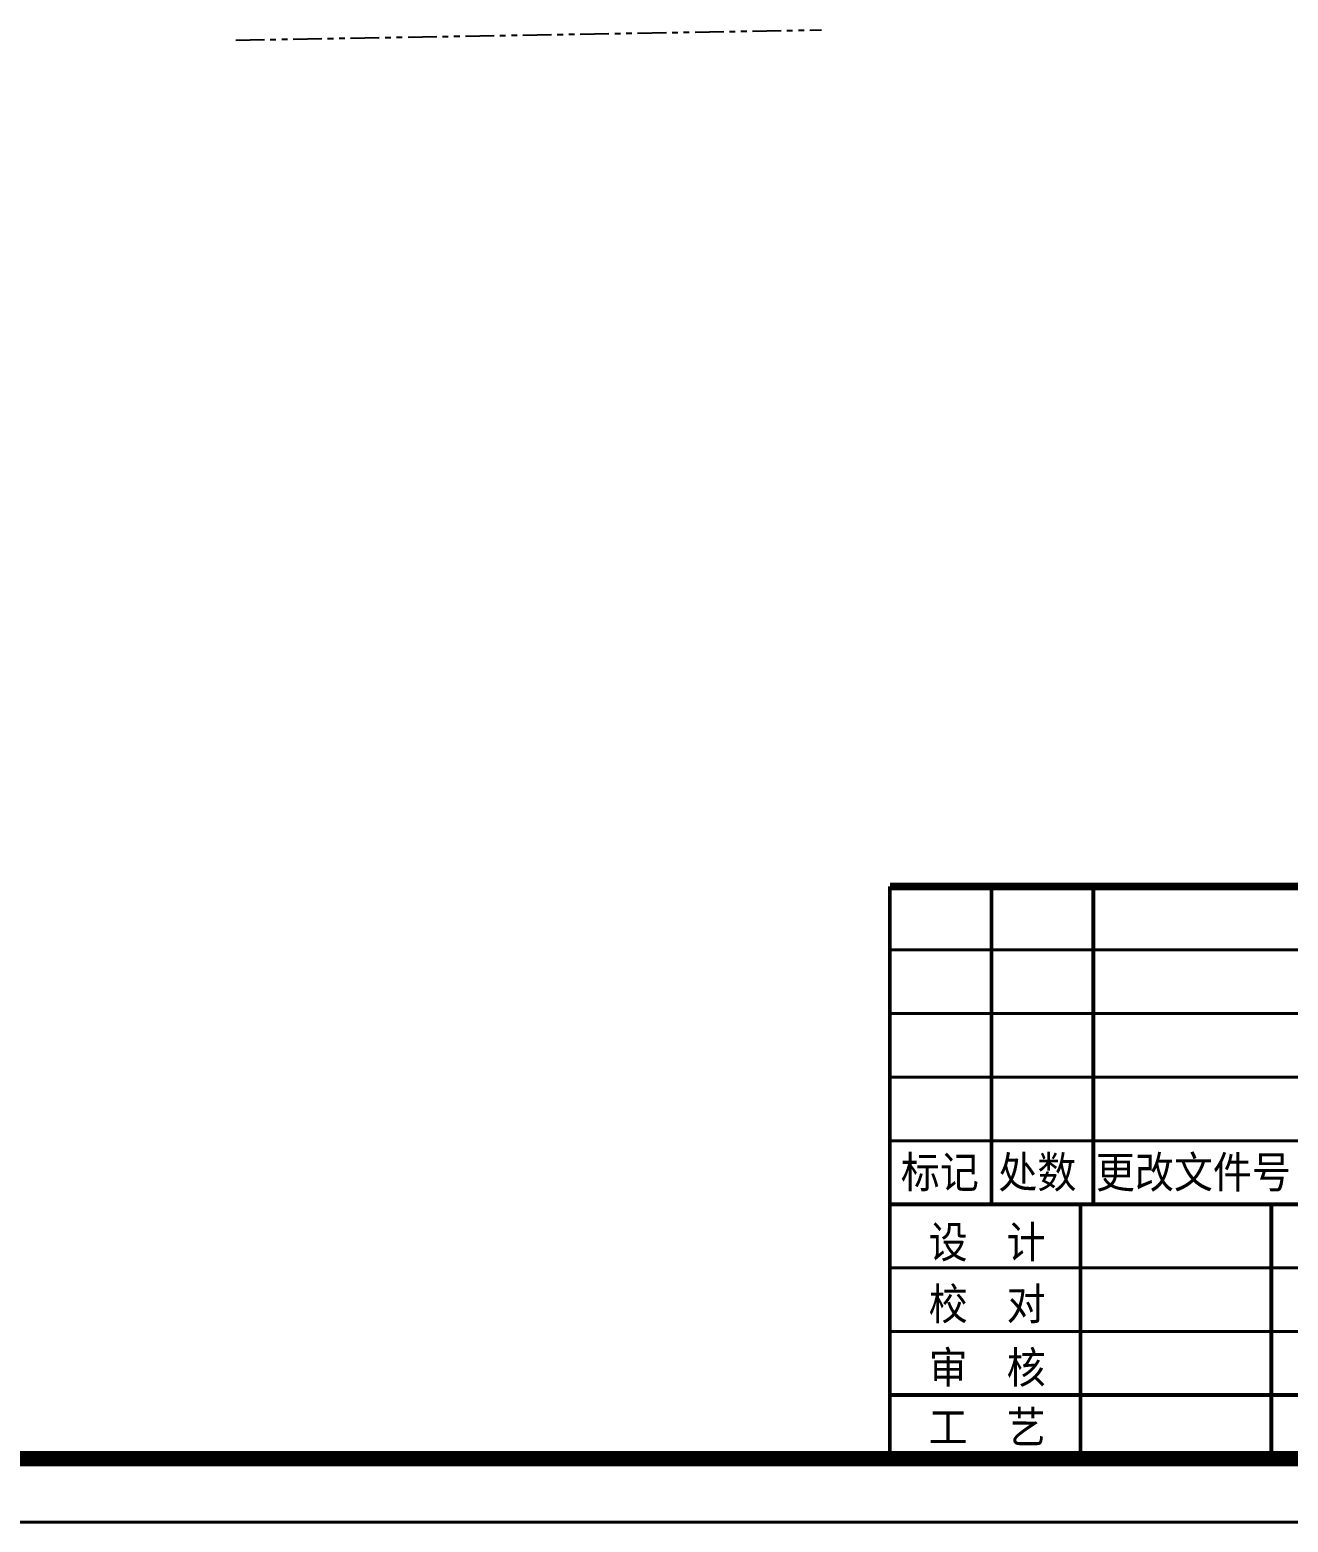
# Model space of a CAD drawing. Header units: millimetres. Extents: x 2642 to 4256, y 821 to 2003.
# Drawn here: x 3545.4 to 3823.7, y 821.4 to 1151.4 of the extents above; entities that cross this region are included whole.
import ezdxf

# ---------------------------------------------------------------- set-up
doc = ezdxf.new("R2010")
doc.units = ezdxf.units.MM
doc.linetypes.add('PHANTOM', pattern=[12.7, 6.35, -1.27, 1.27, -1.27, 1.27, -1.27])
doc.layers.add('粗实线', color=7, linetype='Continuous', lineweight=40)
doc.styles.add('STYLE5', font='SimSun.ttf', dxfattribs={"width": 0.8, "height": 3})

# ---------------------------------------------------------------- blocks, each defined once
blk = doc.blocks.new('图框2')
for p, q in [((23275.06, 6756.13), (23443.81, 6756.13)), ((23275.06, 6742.07), (23443.81, 6742.07)), ((23275.06, 6728), (23443.81, 6728)), ((23275.06, 6713.94), (23443.81, 6713.94)), ((23275.06, 6685.82), (23443.81, 6685.82)), ((23275.06, 6671.75), (23443.81, 6671.75)), ((22181, 6629.57), (23795.37, 6629.57))]:
    blk.add_line(p, q)
at = {"const_width": 3.38}
blk.add_lwpolyline([(23781.31, 7796.75), (22251.31, 7796.75), (22251.31, 6643.63), (23781.31, 6643.63)], close=True, dxfattribs=at)
for points, const_width in [([(23275.06, 6770.19), (23781.31, 6770.19)], 1.69), ([(23275.06, 6770.19), (23275.06, 6643.63)], 0.844), ([(23297.56, 6770.19), (23297.56, 6699.88)], 0.844), ([(23320.06, 6770.19), (23320.06, 6699.88)], 0.844), ([(23275.06, 6699.88), (23443.81, 6699.88)], 0.844), ([(23317.25, 6699.88), (23317.25, 6643.63)], 0.844), ([(23359.44, 6699.88), (23359.44, 6643.63)], 0.844), ([(23275.06, 6657.69), (23612.56, 6657.69)], 0.844)]:
    blk.add_lwpolyline(points, dxfattribs=dict(const_width=const_width))
at = {"style": 'STYLE5', "width": 0.9}
for s, height, p in [('标记 处数 更改文件号   签  字  日 期', 7.0312, (23277.49, 6703.47)), ('设  计', 7.031, (23283.65, 6688.01)), ('校  对', 7.031, (23283.65, 6674.32)), ('审  核', 7.031, (23283.65, 6660.27)), ('工  艺', 7.031, (23283.65, 6647.08))]:
    blk.add_text(s, height=height, dxfattribs=at).set_placement(p)

msp = doc.modelspace()

# ---------------------------------------------------------------- linework, layer by layer
at = {"color": 7, "linetype": 'PHANTOM', "lineweight": 25}
msp.add_line((3590.95, 1149.187), (3720.476, 1151.448), dxfattribs=at)

# ---------------------------------------------------------------- block references
at = {"layer": '粗实线', "linetype": 'ByBlock'}
msp.add_blockref('图框2', (-19539.444, -5808.216), dxfattribs=at)

doc.saveas('drawing.dxf')
